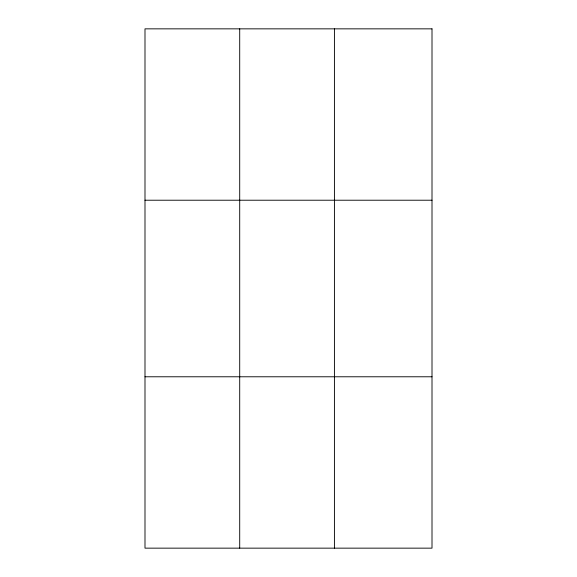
<?xml version="1.0" encoding="UTF-8"?>
<svg xmlns="http://www.w3.org/2000/svg" width="577" height="577" viewBox="0 0 577 577"><rect width="100%" height="100%" fill="white"/><g stroke="black" fill="none" stroke-linecap="round" stroke-linejoin="round"><path stroke-width="0.87" d="M239.707 548.15L239.707 28.85M334.422 548.15L334.422 28.85M144.993 200.219L432.007 200.219M144.993 376.781L432.007 376.781M432.007 28.85L432.007 548.15L144.993 548.15L144.993 28.85L432.007 28.85"/></g></svg>
